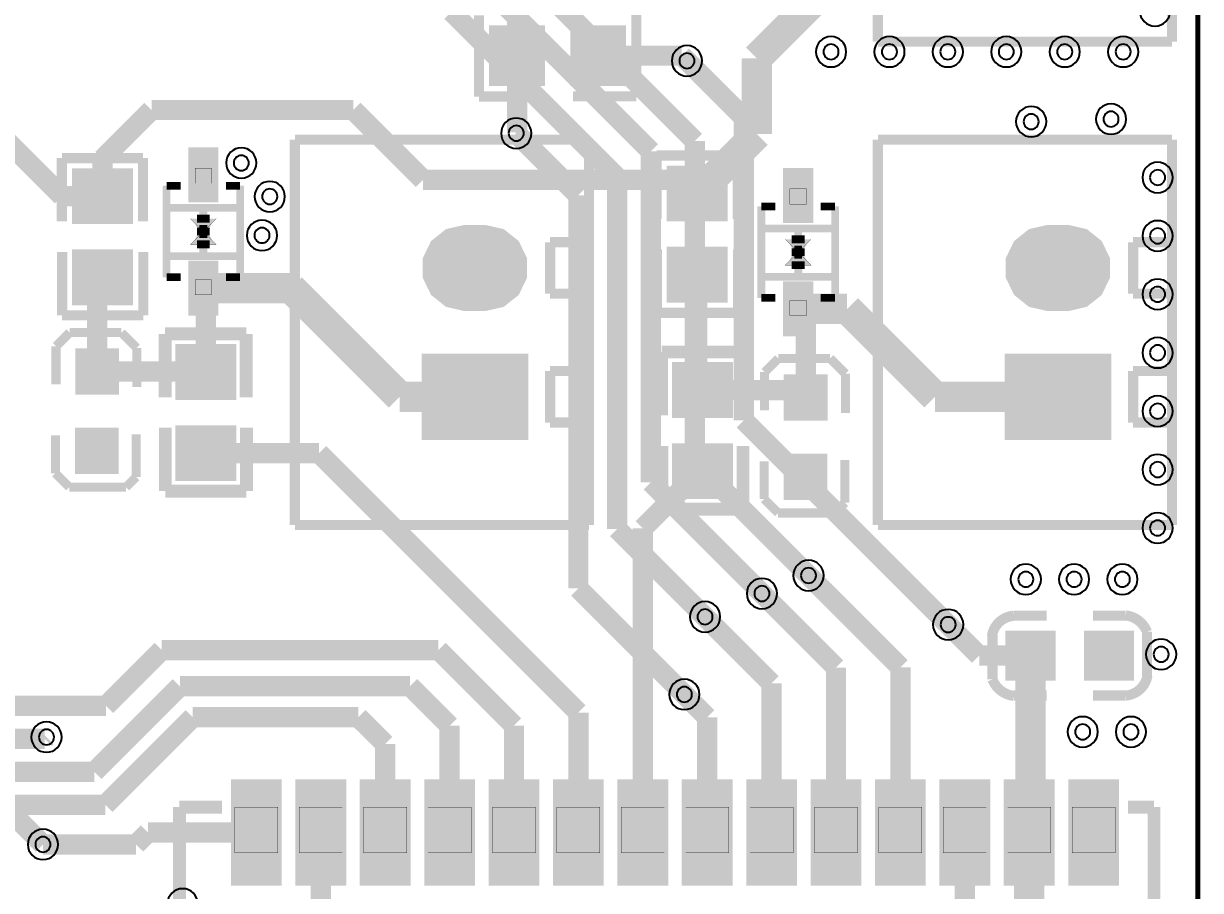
# Model space of a CAD drawing. Header units: millimetres. Extents: x 0 to 135, y -1 to 106.
# Drawn here: x 110.84 to 134.05, y 61.76 to 78.86 of the extents above; entities that cross this region are included whole.
import ezdxf

# ---------------------------------------------------------------- set-up
doc = ezdxf.new("R2010")
doc.units = ezdxf.units.MM
doc.header["$MEASUREMENT"] = 0
for name, color, linetype, true_color in [('Board-Outline-Layer', 7, 'Continuous', 0xff00ff), ('Bottom-Layer', 7, 'Continuous', 0x0000ff), ('Bottom-Paste-Mask-Layer', 7, 'Continuous', 0x800000), ('Bottom-Solder-Mask-Layer', 7, 'Continuous', 0xaa00ff), ('Document-Layer', 7, 'Continuous', 0x6464ff), ('Hole-Layer', 7, 'Continuous', 0x222222), ('Multi-Layer', 7, 'Continuous', 0xc0c0c0), ('Pin-Soldering-Layer', 7, 'Continuous', 0xcc9999), ('Top-Layer', 7, 'Continuous', 0xff0000), ('Top-Paste-Mask-Layer', 7, 'Continuous', 0x808080), ('Top-Silkscreen-Layer', 7, 'Continuous', 0xffcc00), ('Top-Solder-Mask-Layer', 7, 'Continuous', 0x800080)]:
    doc.layers.add(name, color=color, linetype=linetype, true_color=true_color)

msp = doc.modelspace()

# ---------------------------------------------------------------- hatches: boundary and pattern name
at = {"layer": 'Bottom-Layer'}
for points in [[(119.942, 74.841), (120.289, 74.762), (120.567, 74.54), (120.722, 74.219), (120.722, 73.863), (120.567, 73.542), (120.289, 73.32), (119.942, 73.241), (119.542, 73.241), (119.195, 73.32), (118.917, 73.542), (118.762, 73.863), (118.762, 74.219), (118.917, 74.54), (119.195, 74.762), (119.542, 74.841)], [(131.439, 74.841), (131.786, 74.762), (132.065, 74.54), (132.219, 74.219), (132.219, 73.863), (132.065, 73.542), (131.786, 73.32), (131.439, 73.241), (131.039, 73.241), (130.692, 73.32), (130.414, 73.542), (130.259, 73.863), (130.259, 74.219), (130.414, 74.54), (130.692, 74.762), (131.039, 74.841)], [(120.742, 70.701), (118.742, 70.701), (118.742, 72.301), (120.742, 72.301)], [(132.239, 70.701), (130.239, 70.701), (130.239, 72.301), (132.239, 72.301)]]:
    msp.add_hatch(color=256, dxfattribs=at).paths.add_polyline_path(points)
at = {"layer": 'Bottom-Paste-Mask-Layer'}
for points in [[(119.942, 74.841), (120.289, 74.762), (120.567, 74.54), (120.722, 74.219), (120.722, 73.863), (120.567, 73.542), (120.289, 73.32), (119.942, 73.241), (119.542, 73.241), (119.195, 73.32), (118.917, 73.542), (118.762, 73.863), (118.762, 74.219), (118.917, 74.54), (119.195, 74.762), (119.542, 74.841)], [(131.439, 74.841), (131.786, 74.762), (132.065, 74.54), (132.219, 74.219), (132.219, 73.863), (132.065, 73.542), (131.786, 73.32), (131.439, 73.241), (131.039, 73.241), (130.692, 73.32), (130.414, 73.542), (130.259, 73.863), (130.259, 74.219), (130.414, 74.54), (130.692, 74.762), (131.039, 74.841)], [(120.742, 70.701), (118.742, 70.701), (118.742, 72.301), (120.742, 72.301)], [(132.239, 70.701), (130.239, 70.701), (130.239, 72.301), (132.239, 72.301)]]:
    msp.add_hatch(color=256, dxfattribs=at).paths.add_polyline_path(points)
at = {"layer": 'Bottom-Solder-Mask-Layer'}
for points in [[(119.942, 74.892), (120.311, 74.808), (120.607, 74.572), (120.772, 74.23), (120.772, 73.852), (120.607, 73.51), (120.311, 73.274), (119.942, 73.19), (119.542, 73.19), (119.173, 73.274), (118.877, 73.51), (118.712, 73.852), (118.712, 74.23), (118.877, 74.572), (119.173, 74.808), (119.542, 74.892)], [(131.439, 74.892), (131.808, 74.808), (132.104, 74.572), (132.269, 74.23), (132.269, 73.852), (132.104, 73.51), (131.808, 73.274), (131.439, 73.19), (131.039, 73.19), (130.67, 73.274), (130.374, 73.51), (130.209, 73.852), (130.209, 74.23), (130.374, 74.572), (130.67, 74.808), (131.039, 74.892)], [(120.793, 70.65), (118.691, 70.65), (118.691, 72.352), (120.793, 72.352)], [(132.29, 70.65), (130.188, 70.65), (130.188, 72.352), (132.29, 72.352)]]:
    msp.add_hatch(color=256, dxfattribs=at).paths.add_polyline_path(points)
at = {"layer": 'Document-Layer'}
for points in [[(114.641, 75.014), (114.133, 75.014), (114.387, 74.76)], [(114.133, 74.506), (114.641, 74.506), (114.387, 74.76)], [(126.371, 74.606), (125.863, 74.606), (126.117, 74.352)], [(125.863, 74.098), (126.371, 74.098), (126.117, 74.352)]]:
    msp.add_hatch(color=256, dxfattribs=at).paths.add_polyline_path(points)
at = {"layer": 'Hole-Layer'}
for points in [[(119.292, 74.041, 1), (120.192, 74.041, 1)], [(130.789, 74.041, 1), (131.689, 74.041, 1)], [(119.292, 71.501, 1), (120.192, 71.501, 1)], [(130.789, 71.501, 1), (131.689, 71.501, 1)]]:
    msp.add_hatch(color=256, dxfattribs=at).paths.add_polyline_path(points)
at = {"layer": 'Multi-Layer'}
for points in [[(119.942, 74.841), (120.289, 74.762), (120.567, 74.54), (120.722, 74.219), (120.722, 73.863), (120.567, 73.542), (120.289, 73.32), (119.942, 73.241), (119.542, 73.241), (119.195, 73.32), (118.917, 73.542), (118.762, 73.863), (118.762, 74.219), (118.917, 74.54), (119.195, 74.762), (119.542, 74.841)], [(119.942, 74.841), (120.289, 74.762), (120.567, 74.54), (120.722, 74.219), (120.722, 73.863), (120.567, 73.542), (120.289, 73.32), (119.942, 73.241), (119.542, 73.241), (119.195, 73.32), (118.917, 73.542), (118.762, 73.863), (118.762, 74.219), (118.917, 74.54), (119.195, 74.762), (119.542, 74.841)], [(119.942, 74.841), (120.289, 74.762), (120.567, 74.54), (120.722, 74.219), (120.722, 73.863), (120.567, 73.542), (120.289, 73.32), (119.942, 73.241), (119.542, 73.241), (119.195, 73.32), (118.917, 73.542), (118.762, 73.863), (118.762, 74.219), (118.917, 74.54), (119.195, 74.762), (119.542, 74.841)], [(131.439, 74.841), (131.786, 74.762), (132.065, 74.54), (132.219, 74.219), (132.219, 73.863), (132.065, 73.542), (131.786, 73.32), (131.439, 73.241), (131.039, 73.241), (130.692, 73.32), (130.414, 73.542), (130.259, 73.863), (130.259, 74.219), (130.414, 74.54), (130.692, 74.762), (131.039, 74.841)], [(131.439, 74.841), (131.786, 74.762), (132.065, 74.54), (132.219, 74.219), (132.219, 73.863), (132.065, 73.542), (131.786, 73.32), (131.439, 73.241), (131.039, 73.241), (130.692, 73.32), (130.414, 73.542), (130.259, 73.863), (130.259, 74.219), (130.414, 74.54), (130.692, 74.762), (131.039, 74.841)], [(131.439, 74.841), (131.786, 74.762), (132.065, 74.54), (132.219, 74.219), (132.219, 73.863), (132.065, 73.542), (131.786, 73.32), (131.439, 73.241), (131.039, 73.241), (130.692, 73.32), (130.414, 73.542), (130.259, 73.863), (130.259, 74.219), (130.414, 74.54), (130.692, 74.762), (131.039, 74.841)], [(120.742, 70.701), (118.742, 70.701), (118.742, 72.301), (120.742, 72.301)], [(120.742, 70.701), (118.742, 70.701), (118.742, 72.301), (120.742, 72.301)], [(120.742, 70.701), (118.742, 70.701), (118.742, 72.301), (120.742, 72.301)], [(132.239, 70.701), (130.239, 70.701), (130.239, 72.301), (132.239, 72.301)], [(132.239, 70.701), (130.239, 70.701), (130.239, 72.301), (132.239, 72.301)], [(132.239, 70.701), (130.239, 70.701), (130.239, 72.301), (132.239, 72.301)]]:
    msp.add_hatch(color=256, dxfattribs=at).paths.add_polyline_path(points)
at = {"layer": 'Pin-Soldering-Layer'}
for points in [[(114.224, 76.01), (114.55, 76.01), (114.55, 75.71), (114.224, 75.71)], [(125.955, 75.602), (126.28, 75.602), (126.28, 75.302), (125.955, 75.302)], [(114.224, 73.81), (114.55, 73.81), (114.55, 73.51), (114.224, 73.51)], [(125.955, 73.402), (126.28, 73.402), (126.28, 73.102), (125.955, 73.102)], [(115.008, 62.508), (115.008, 63.408), (115.858, 63.408), (115.858, 62.508)], [(116.278, 62.508), (116.278, 63.408), (117.128, 63.408), (117.128, 62.508)], [(117.548, 62.508), (117.548, 63.408), (118.398, 63.408), (118.398, 62.508)], [(118.818, 62.508), (118.818, 63.408), (119.668, 63.408), (119.668, 62.508)], [(120.088, 62.508), (120.088, 63.408), (120.938, 63.408), (120.938, 62.508)], [(121.358, 62.508), (121.358, 63.408), (122.208, 63.408), (122.208, 62.508)], [(122.628, 62.508), (122.628, 63.408), (123.478, 63.408), (123.478, 62.508)], [(123.898, 62.508), (123.898, 63.408), (124.748, 63.408), (124.748, 62.508)], [(125.168, 62.508), (125.168, 63.408), (126.018, 63.408), (126.018, 62.508)], [(126.438, 62.508), (126.438, 63.408), (127.288, 63.408), (127.288, 62.508)], [(127.708, 62.508), (127.708, 63.408), (128.558, 63.408), (128.558, 62.508)], [(128.978, 62.508), (128.978, 63.408), (129.828, 63.408), (129.828, 62.508)], [(130.248, 62.508), (130.248, 63.408), (131.098, 63.408), (131.098, 62.508)], [(131.518, 62.508), (131.518, 63.408), (132.368, 63.408), (132.368, 62.508)]]:
    msp.add_hatch(color=256, dxfattribs=at).paths.add_polyline_path(points)
at = {"layer": 'Top-Layer'}
for points in [[(120.074, 77.678), (120.074, 78.778), (121.074, 78.778), (121.074, 77.678)], [(121.674, 77.678), (121.674, 78.778), (122.674, 78.778), (122.674, 77.678)], [(114.142, 76.37), (114.632, 76.37), (114.632, 75.385), (114.142, 75.385)], [(112.948, 74.958), (111.848, 74.958), (111.848, 75.958), (112.948, 75.958)], [(124.678, 75.009), (123.578, 75.009), (123.578, 76.009), (124.678, 76.009)], [(125.872, 75.962), (126.362, 75.962), (126.362, 74.977), (125.872, 74.977)], [(119.942, 74.841), (120.289, 74.762), (120.567, 74.54), (120.722, 74.219), (120.722, 73.863), (120.567, 73.542), (120.289, 73.32), (119.942, 73.241), (119.542, 73.241), (119.195, 73.32), (118.917, 73.542), (118.762, 73.863), (118.762, 74.219), (118.917, 74.54), (119.195, 74.762), (119.542, 74.841)], [(131.439, 74.841), (131.786, 74.762), (132.065, 74.54), (132.219, 74.219), (132.219, 73.863), (132.065, 73.542), (131.786, 73.32), (131.439, 73.241), (131.039, 73.241), (130.692, 73.32), (130.414, 73.542), (130.259, 73.863), (130.259, 74.219), (130.414, 74.54), (130.692, 74.762), (131.039, 74.841)], [(112.948, 73.358), (111.848, 73.358), (111.848, 74.358), (112.948, 74.358)], [(124.678, 73.409), (123.578, 73.409), (123.578, 74.409), (124.678, 74.409)], [(114.142, 74.135), (114.632, 74.135), (114.632, 73.15), (114.142, 73.15)], [(125.872, 73.727), (126.362, 73.727), (126.362, 72.742), (125.872, 72.742)], [(113.888, 72.49), (114.988, 72.49), (114.988, 71.49), (113.888, 71.49)], [(112.673, 71.594), (111.911, 71.594), (111.911, 72.406), (112.673, 72.406)], [(120.742, 70.701), (118.742, 70.701), (118.742, 72.301), (120.742, 72.301)], [(132.239, 70.701), (130.239, 70.701), (130.239, 72.301), (132.239, 72.301)], [(123.68, 72.133), (124.78, 72.133), (124.78, 71.133), (123.68, 71.133)], [(126.647, 71.084), (125.885, 71.084), (125.885, 71.896), (126.647, 71.896)], [(112.667, 70.027), (111.905, 70.027), (111.905, 70.84), (112.667, 70.84)], [(113.888, 70.89), (114.988, 70.89), (114.988, 69.89), (113.888, 69.89)], [(123.68, 70.533), (124.78, 70.533), (124.78, 69.533), (123.68, 69.533)], [(126.641, 69.517), (125.879, 69.517), (125.879, 70.33), (126.641, 70.33)], [(130.253, 65.951), (130.253, 66.84), (131.142, 66.84), (131.142, 65.951)], [(131.802, 65.951), (131.802, 66.84), (132.691, 66.84), (132.691, 65.951)], [(114.983, 63.908), (115.883, 63.908), (115.883, 61.908), (114.983, 61.908)], [(116.253, 63.908), (117.153, 63.908), (117.153, 61.908), (116.253, 61.908)], [(117.523, 63.908), (118.423, 63.908), (118.423, 61.908), (117.523, 61.908)], [(118.793, 63.908), (119.693, 63.908), (119.693, 61.908), (118.793, 61.908)], [(120.063, 63.908), (120.963, 63.908), (120.963, 61.908), (120.063, 61.908)], [(121.333, 63.908), (122.233, 63.908), (122.233, 61.908), (121.333, 61.908)], [(122.603, 63.908), (123.503, 63.908), (123.503, 61.908), (122.603, 61.908)], [(123.873, 63.908), (124.773, 63.908), (124.773, 61.908), (123.873, 61.908)], [(125.143, 63.908), (126.043, 63.908), (126.043, 61.908), (125.143, 61.908)], [(126.413, 63.908), (127.313, 63.908), (127.313, 61.908), (126.413, 61.908)], [(127.683, 63.908), (128.583, 63.908), (128.583, 61.908), (127.683, 61.908)], [(128.953, 63.908), (129.853, 63.908), (129.853, 61.908), (128.953, 61.908)], [(130.223, 63.908), (131.123, 63.908), (131.123, 61.908), (130.223, 61.908)], [(131.493, 63.908), (132.393, 63.908), (132.393, 61.908), (131.493, 61.908)]]:
    msp.add_hatch(color=256, dxfattribs=at).paths.add_polyline_path(points)
at = {"layer": 'Top-Paste-Mask-Layer'}
for points in [[(120.074, 77.678), (120.074, 78.778), (121.074, 78.778), (121.074, 77.678)], [(121.674, 77.678), (121.674, 78.778), (122.674, 78.778), (122.674, 77.678)], [(114.142, 76.37), (114.632, 76.37), (114.632, 75.385), (114.142, 75.385)], [(112.948, 74.958), (111.848, 74.958), (111.848, 75.958), (112.948, 75.958)], [(124.678, 75.009), (123.578, 75.009), (123.578, 76.009), (124.678, 76.009)], [(125.872, 75.962), (126.362, 75.962), (126.362, 74.977), (125.872, 74.977)], [(119.942, 74.841), (120.289, 74.762), (120.567, 74.54), (120.722, 74.219), (120.722, 73.863), (120.567, 73.542), (120.289, 73.32), (119.942, 73.241), (119.542, 73.241), (119.195, 73.32), (118.917, 73.542), (118.762, 73.863), (118.762, 74.219), (118.917, 74.54), (119.195, 74.762), (119.542, 74.841)], [(131.439, 74.841), (131.786, 74.762), (132.065, 74.54), (132.219, 74.219), (132.219, 73.863), (132.065, 73.542), (131.786, 73.32), (131.439, 73.241), (131.039, 73.241), (130.692, 73.32), (130.414, 73.542), (130.259, 73.863), (130.259, 74.219), (130.414, 74.54), (130.692, 74.762), (131.039, 74.841)], [(112.948, 73.358), (111.848, 73.358), (111.848, 74.358), (112.948, 74.358)], [(124.678, 73.409), (123.578, 73.409), (123.578, 74.409), (124.678, 74.409)], [(114.142, 74.135), (114.632, 74.135), (114.632, 73.15), (114.142, 73.15)], [(125.872, 73.727), (126.362, 73.727), (126.362, 72.742), (125.872, 72.742)], [(113.888, 72.49), (114.988, 72.49), (114.988, 71.49), (113.888, 71.49)], [(112.673, 71.594), (111.911, 71.594), (111.911, 72.406), (112.673, 72.406)], [(120.742, 70.701), (118.742, 70.701), (118.742, 72.301), (120.742, 72.301)], [(132.239, 70.701), (130.239, 70.701), (130.239, 72.301), (132.239, 72.301)], [(123.68, 72.133), (124.78, 72.133), (124.78, 71.133), (123.68, 71.133)], [(126.647, 71.084), (125.885, 71.084), (125.885, 71.896), (126.647, 71.896)], [(112.667, 70.027), (111.905, 70.027), (111.905, 70.84), (112.667, 70.84)], [(113.888, 70.89), (114.988, 70.89), (114.988, 69.89), (113.888, 69.89)], [(123.68, 70.533), (124.78, 70.533), (124.78, 69.533), (123.68, 69.533)], [(126.641, 69.517), (125.879, 69.517), (125.879, 70.33), (126.641, 70.33)], [(130.253, 65.951), (130.253, 66.84), (131.142, 66.84), (131.142, 65.951)], [(131.802, 65.951), (131.802, 66.84), (132.691, 66.84), (132.691, 65.951)], [(114.983, 63.908), (115.883, 63.908), (115.883, 61.908), (114.983, 61.908)], [(116.253, 63.908), (117.153, 63.908), (117.153, 61.908), (116.253, 61.908)], [(117.523, 63.908), (118.423, 63.908), (118.423, 61.908), (117.523, 61.908)], [(118.793, 63.908), (119.693, 63.908), (119.693, 61.908), (118.793, 61.908)], [(120.063, 63.908), (120.963, 63.908), (120.963, 61.908), (120.063, 61.908)], [(121.333, 63.908), (122.233, 63.908), (122.233, 61.908), (121.333, 61.908)], [(122.603, 63.908), (123.503, 63.908), (123.503, 61.908), (122.603, 61.908)], [(123.873, 63.908), (124.773, 63.908), (124.773, 61.908), (123.873, 61.908)], [(125.143, 63.908), (126.043, 63.908), (126.043, 61.908), (125.143, 61.908)], [(126.413, 63.908), (127.313, 63.908), (127.313, 61.908), (126.413, 61.908)], [(127.683, 63.908), (128.583, 63.908), (128.583, 61.908), (127.683, 61.908)], [(128.953, 63.908), (129.853, 63.908), (129.853, 61.908), (128.953, 61.908)], [(130.223, 63.908), (131.123, 63.908), (131.123, 61.908), (130.223, 61.908)], [(131.493, 63.908), (132.393, 63.908), (132.393, 61.908), (131.493, 61.908)]]:
    msp.add_hatch(color=256, dxfattribs=at).paths.add_polyline_path(points)
at = {"layer": 'Top-Solder-Mask-Layer'}
for points in [[(120.023, 77.627), (120.023, 78.829), (121.125, 78.829), (121.125, 77.627)], [(121.623, 77.627), (121.623, 78.829), (122.725, 78.829), (122.725, 77.627)], [(114.091, 76.421), (114.683, 76.421), (114.683, 75.334), (114.091, 75.334)], [(112.999, 74.907), (111.797, 74.907), (111.797, 76.009), (112.999, 76.009)], [(124.729, 74.958), (123.527, 74.958), (123.527, 76.06), (124.729, 76.06)], [(125.821, 76.013), (126.413, 76.013), (126.413, 74.926), (125.821, 74.926)], [(119.942, 74.892), (120.311, 74.808), (120.607, 74.572), (120.772, 74.23), (120.772, 73.852), (120.607, 73.51), (120.311, 73.274), (119.942, 73.19), (119.542, 73.19), (119.173, 73.274), (118.877, 73.51), (118.712, 73.852), (118.712, 74.23), (118.877, 74.572), (119.173, 74.808), (119.542, 74.892)], [(131.439, 74.892), (131.808, 74.808), (132.104, 74.572), (132.269, 74.23), (132.269, 73.852), (132.104, 73.51), (131.808, 73.274), (131.439, 73.19), (131.039, 73.19), (130.67, 73.274), (130.374, 73.51), (130.209, 73.852), (130.209, 74.23), (130.374, 74.572), (130.67, 74.808), (131.039, 74.892)], [(112.999, 73.307), (111.797, 73.307), (111.797, 74.409), (112.999, 74.409)], [(124.729, 73.358), (123.527, 73.358), (123.527, 74.46), (124.729, 74.46)], [(114.091, 74.186), (114.683, 74.186), (114.683, 73.099), (114.091, 73.099)], [(125.821, 73.778), (126.413, 73.778), (126.413, 72.691), (125.821, 72.691)], [(112.724, 71.543), (111.86, 71.543), (111.86, 72.457), (112.724, 72.457)], [(113.837, 72.541), (115.039, 72.541), (115.039, 71.439), (113.837, 71.439)], [(120.793, 70.65), (118.691, 70.65), (118.691, 72.352), (120.793, 72.352)], [(123.629, 72.184), (124.831, 72.184), (124.831, 71.082), (123.629, 71.082)], [(132.29, 70.65), (130.188, 70.65), (130.188, 72.352), (132.29, 72.352)], [(126.698, 71.033), (125.834, 71.033), (125.834, 71.947), (126.698, 71.947)], [(112.718, 69.976), (111.854, 69.976), (111.854, 70.891), (112.718, 70.891)], [(113.837, 70.941), (115.039, 70.941), (115.039, 69.839), (113.837, 69.839)], [(123.629, 70.584), (124.831, 70.584), (124.831, 69.482), (123.629, 69.482)], [(126.692, 69.466), (125.828, 69.466), (125.828, 70.381), (126.692, 70.381)], [(130.202, 65.9), (130.202, 66.891), (131.193, 66.891), (131.193, 65.9)], [(131.751, 65.9), (131.751, 66.891), (132.742, 66.891), (132.742, 65.9)], [(114.932, 63.959), (115.934, 63.959), (115.934, 61.857), (114.932, 61.857)], [(116.202, 63.959), (117.204, 63.959), (117.204, 61.857), (116.202, 61.857)], [(117.472, 63.959), (118.474, 63.959), (118.474, 61.857), (117.472, 61.857)], [(118.742, 63.959), (119.744, 63.959), (119.744, 61.857), (118.742, 61.857)], [(120.012, 63.959), (121.014, 63.959), (121.014, 61.857), (120.012, 61.857)], [(121.282, 63.959), (122.284, 63.959), (122.284, 61.857), (121.282, 61.857)], [(122.552, 63.959), (123.554, 63.959), (123.554, 61.857), (122.552, 61.857)], [(123.822, 63.959), (124.824, 63.959), (124.824, 61.857), (123.822, 61.857)], [(125.092, 63.959), (126.094, 63.959), (126.094, 61.857), (125.092, 61.857)], [(126.362, 63.959), (127.364, 63.959), (127.364, 61.857), (126.362, 61.857)], [(127.632, 63.959), (128.634, 63.959), (128.634, 61.857), (127.632, 61.857)], [(128.902, 63.959), (129.904, 63.959), (129.904, 61.857), (128.902, 61.857)], [(130.172, 63.959), (131.174, 63.959), (131.174, 61.857), (130.172, 61.857)], [(131.442, 63.959), (132.444, 63.959), (132.444, 61.857), (131.442, 61.857)]]:
    msp.add_hatch(color=256, dxfattribs=at).paths.add_polyline_path(points)

# ---------------------------------------------------------------- linework, layer by layer
at = {"layer": 'Board-Outline-Layer', "const_width": 0.1}
msp.add_lwpolyline([(0, 0), (0, 99.9), (134, 99.9), (134, 0)], close=True, dxfattribs=at)
at = {"layer": 'Bottom-Layer', "const_width": 0.4}
for points in [[(119.181, 81.441), (124.077, 76.545)], [(123.21, 76.341), (119.436, 80.115)], [(119.283, 79.095), (122.547, 75.831)], [(125.046, 77.004), (123.924, 78.126)], [(125.046, 71.037), (125.046, 77.004)], [(121.782, 75.474), (120.558, 76.698)], [(124.077, 76.545), (124.077, 70.221)], [(123.21, 69.813), (123.21, 76.341)], [(122.547, 75.831), (122.547, 68.895)], [(121.782, 67.722), (121.782, 75.474)], [(125.046, 71.037), (129.075, 67.008)], [(124.077, 70.221), (126.321, 67.977)], [(125.403, 67.62), (123.21, 69.813)], [(122.547, 68.895), (124.281, 67.161)], [(123.873, 65.631), (121.782, 67.722)], [(111.225, 62.673), (108.828, 65.07)]]:
    msp.add_lwpolyline(points, dxfattribs=at)
at = {"layer": 'Document-Layer', "const_width": 0.00508}
for points in [[(114.641, 75.014), (114.133, 75.014), (114.387, 74.76)], [(114.133, 74.506), (114.641, 74.506), (114.387, 74.76)], [(126.371, 74.606), (125.863, 74.606), (126.117, 74.352)], [(125.863, 74.098), (126.371, 74.098), (126.117, 74.352)]]:
    msp.add_lwpolyline(points, close=True, dxfattribs=at)
at = {"layer": 'Document-Layer', "const_width": 0.36}
msp.add_lwpolyline([(131.771, 62.917, 1), (132.131, 62.917, 1)], format="xyb", close=True, dxfattribs=at)
msp.add_lwpolyline([(131.771, 62.917, 1), (132.131, 62.917, 1)], format="xyb", close=True, dxfattribs=at)
at = {"layer": 'Hole-Layer'}
for points in [[(126.615, 78.305, 1), (126.915, 78.305), (126.915, 78.305, 1), (126.615, 78.305)], [(127.767, 78.305, 1), (128.067, 78.305), (128.067, 78.305, 1), (127.767, 78.305)], [(128.919, 78.305, 1), (129.219, 78.305), (129.219, 78.305, 1), (128.919, 78.305)], [(130.071, 78.305, 1), (130.371, 78.305), (130.371, 78.305, 1), (130.071, 78.305)], [(131.224, 78.305, 1), (131.524, 78.305), (131.524, 78.305, 1), (131.224, 78.305)], [(132.376, 78.305, 1), (132.676, 78.305), (132.676, 78.305, 1), (132.376, 78.305)], [(123.774, 78.126, 1), (124.074, 78.126), (124.074, 78.126, 1), (123.774, 78.126)], [(130.562, 76.927, 1), (130.862, 76.927), (130.862, 76.927, 1), (130.562, 76.927)], [(132.137, 76.978, 1), (132.437, 76.978), (132.437, 76.978, 1), (132.137, 76.978)], [(120.408, 76.698, 1), (120.708, 76.698), (120.708, 76.698, 1), (120.408, 76.698)], [(114.986, 76.112, 1), (115.286, 76.112), (115.286, 76.112, 1), (114.986, 76.112)], [(133.055, 75.826, 1), (133.355, 75.826), (133.355, 75.826, 1), (133.055, 75.826)], [(115.547, 75.449, 1), (115.847, 75.449), (115.847, 75.449, 1), (115.547, 75.449)], [(115.394, 74.684, 1), (115.694, 74.684), (115.694, 74.684, 1), (115.394, 74.684)], [(133.055, 74.674, 1), (133.355, 74.674), (133.355, 74.674, 1), (133.055, 74.674)], [(133.055, 73.522, 1), (133.355, 73.522), (133.355, 73.522, 1), (133.055, 73.522)], [(133.055, 72.369, 1), (133.355, 72.369), (133.355, 72.369, 1), (133.055, 72.369)], [(133.055, 71.217, 1), (133.355, 71.217), (133.355, 71.217, 1), (133.055, 71.217)], [(133.055, 70.065, 1), (133.355, 70.065), (133.355, 70.065, 1), (133.055, 70.065)], [(133.055, 68.913, 1), (133.355, 68.913), (133.355, 68.913, 1), (133.055, 68.913)], [(126.171, 67.977, 1), (126.471, 67.977), (126.471, 67.977, 1), (126.171, 67.977)], [(130.456, 67.901, 1), (130.756, 67.901), (130.756, 67.901, 1), (130.456, 67.901)], [(131.408, 67.901, 1), (131.708, 67.901), (131.708, 67.901, 1), (131.408, 67.901)], [(132.36, 67.901, 1), (132.66, 67.901), (132.66, 67.901, 1), (132.36, 67.901)], [(125.253, 67.62, 1), (125.553, 67.62), (125.553, 67.62, 1), (125.253, 67.62)], [(124.131, 67.161, 1), (124.431, 67.161), (124.431, 67.161, 1), (124.131, 67.161)], [(128.925, 67.008, 1), (129.225, 67.008), (129.225, 67.008, 1), (128.925, 67.008)], [(133.125, 66.422, 1), (133.425, 66.422), (133.425, 66.422, 1), (133.125, 66.422)], [(123.723, 65.631, 1), (124.023, 65.631), (124.023, 65.631, 1), (123.723, 65.631)], [(131.578, 64.892, 1), (131.878, 64.892), (131.878, 64.892, 1), (131.578, 64.892)], [(132.53, 64.892, 1), (132.83, 64.892), (132.83, 64.892, 1), (132.53, 64.892)], [(111.144, 64.79, 1), (111.444, 64.79), (111.444, 64.79, 1), (111.144, 64.79)], [(111.075, 62.673, 1), (111.375, 62.673), (111.375, 62.673, 1), (111.075, 62.673)]]:
    msp.add_lwpolyline(points, format="xyb", dxfattribs=at)
at = {"layer": 'Multi-Layer'}
for points in [[(132.854, 79.113, 1), (133.454, 79.113, 1)], [(126.465, 78.305, 1), (127.065, 78.305, 1)], [(127.617, 78.305, 1), (128.217, 78.305, 1)], [(128.769, 78.305, 1), (129.369, 78.305, 1)], [(129.921, 78.305, 1), (130.521, 78.305, 1)], [(131.074, 78.305, 1), (131.674, 78.305, 1)], [(132.226, 78.305, 1), (132.826, 78.305, 1)], [(123.624, 78.126, 1), (124.224, 78.126, 1)], [(130.412, 76.927, 1), (131.012, 76.927, 1)], [(131.987, 76.978, 1), (132.587, 76.978, 1)], [(120.258, 76.698, 1), (120.858, 76.698, 1)], [(114.836, 76.112, 1), (115.436, 76.112, 1)], [(132.905, 75.826, 1), (133.505, 75.826, 1)], [(115.397, 75.449, 1), (115.997, 75.449, 1)], [(115.244, 74.684, 1), (115.844, 74.684, 1)], [(132.905, 74.674, 1), (133.505, 74.674, 1)], [(132.905, 73.522, 1), (133.505, 73.522, 1)], [(132.905, 72.369, 1), (133.505, 72.369, 1)], [(132.905, 71.217, 1), (133.505, 71.217, 1)], [(132.905, 70.065, 1), (133.505, 70.065, 1)], [(132.905, 68.913, 1), (133.505, 68.913, 1)], [(126.021, 67.977, 1), (126.621, 67.977, 1)], [(130.306, 67.901, 1), (130.906, 67.901, 1)], [(131.258, 67.901, 1), (131.858, 67.901, 1)], [(132.21, 67.901, 1), (132.81, 67.901, 1)], [(125.103, 67.62, 1), (125.703, 67.62, 1)], [(123.981, 67.161, 1), (124.581, 67.161, 1)], [(128.775, 67.008, 1), (129.375, 67.008, 1)], [(132.975, 66.422, 1), (133.575, 66.422, 1)], [(123.573, 65.631, 1), (124.173, 65.631, 1)], [(110.994, 64.79, 1), (111.594, 64.79, 1)], [(131.428, 64.892, 1), (132.028, 64.892, 1)], [(132.38, 64.892, 1), (132.98, 64.892, 1)], [(110.925, 62.673, 1), (111.525, 62.673, 1)], [(113.679, 61.5, 1), (114.279, 61.5, 1)]]:
    msp.add_lwpolyline(points, format="xyb", close=True, dxfattribs=at)
at = {"layer": 'Pin-Soldering-Layer', "const_width": 0.00508}
for points in [[(114.224, 76.01), (114.55, 76.01), (114.55, 75.71), (114.224, 75.71)], [(125.955, 75.602), (126.28, 75.602), (126.28, 75.302), (125.955, 75.302)], [(114.224, 73.81), (114.55, 73.81), (114.55, 73.51), (114.224, 73.51)], [(125.955, 73.402), (126.28, 73.402), (126.28, 73.102), (125.955, 73.102)], [(115.008, 62.508), (115.008, 63.408), (115.858, 63.408), (115.858, 62.508)], [(116.278, 62.508), (116.278, 63.408), (117.128, 63.408), (117.128, 62.508)], [(117.548, 62.508), (117.548, 63.408), (118.398, 63.408), (118.398, 62.508)], [(118.818, 62.508), (118.818, 63.408), (119.668, 63.408), (119.668, 62.508)], [(120.088, 62.508), (120.088, 63.408), (120.938, 63.408), (120.938, 62.508)], [(121.358, 62.508), (121.358, 63.408), (122.208, 63.408), (122.208, 62.508)], [(122.628, 62.508), (122.628, 63.408), (123.478, 63.408), (123.478, 62.508)], [(123.898, 62.508), (123.898, 63.408), (124.748, 63.408), (124.748, 62.508)], [(125.168, 62.508), (125.168, 63.408), (126.018, 63.408), (126.018, 62.508)], [(126.438, 62.508), (126.438, 63.408), (127.288, 63.408), (127.288, 62.508)], [(127.708, 62.508), (127.708, 63.408), (128.558, 63.408), (128.558, 62.508)], [(128.978, 62.508), (128.978, 63.408), (129.828, 63.408), (129.828, 62.508)], [(130.248, 62.508), (130.248, 63.408), (131.098, 63.408), (131.098, 62.508)], [(131.518, 62.508), (131.518, 63.408), (132.368, 63.408), (132.368, 62.508)]]:
    msp.add_lwpolyline(points, close=True, dxfattribs=at)
at = {"layer": 'Top-Layer'}
for points, const_width in [([(125.301, 78.177), (127.137, 80.013)], 0.6), ([(120.574, 79.487), (120.574, 78.228)], 0.4), ([(125.301, 76.682), (125.301, 78.177)], 0.6), ([(120.574, 76.714), (120.574, 78.228)], 0.4), ([(123.822, 78.228), (122.174, 78.228)], 0.4), ([(123.924, 78.126), (123.822, 78.228)], 0.4), ([(113.367, 77.157), (112.398, 76.188)], 0.4), ([(117.345, 77.157), (113.367, 77.157)], 0.4), ([(118.722, 75.78), (117.345, 77.157)], 0.4), ([(120.558, 76.698), (120.574, 76.714)], 0.4), ([(124.128, 75.509), (125.301, 76.682)], 0.6), ([(111.598, 75.458), (110.527, 76.529)], 0.4), ([(112.398, 76.188), (112.398, 75.458)], 0.4), ([(123.857, 75.78), (118.722, 75.78)], 0.4), ([(124.128, 75.509), (123.857, 75.78)], 0.4), ([(112.398, 75.458), (111.598, 75.458)], 0.4), ([(112.292, 73.752), (112.398, 73.858)], 0.4), ([(124.128, 73.909), (124.128, 71.735)], 0.4), ([(112.292, 72), (112.292, 73.752)], 0.4), ([(114.387, 73.642), (116.117, 73.642)], 0.6), ([(114.438, 73.591), (114.387, 73.642)], 0.4), ([(116.117, 73.642), (118.258, 71.501)], 0.6), ([(114.438, 71.99), (114.438, 73.591)], 0.4), ([(127.082, 73.234), (126.117, 73.234)], 0.6), ([(126.266, 73.086), (126.117, 73.234)], 0.4), ([(128.815, 71.501), (127.082, 73.234)], 0.6), ([(126.266, 71.49), (126.266, 73.086)], 0.4), ([(112.292, 72), (114.428, 72)], 0.4), ([(114.428, 72), (114.438, 71.99)], 0.4), ([(118.258, 71.501), (119.742, 71.501)], 0.6), ([(124.128, 71.735), (124.23, 71.633)], 0.4), ([(124.23, 71.633), (126.123, 71.633)], 0.4), ([(126.123, 71.633), (126.266, 71.49)], 0.4), ([(131.239, 71.501), (128.815, 71.501)], 0.6), ([(116.666, 70.39), (114.438, 70.39)], 0.4), ([(121.783, 65.273), (116.666, 70.39)], 0.4), ([(123.053, 68.906), (124.18, 70.033)], 0.4), ([(124.18, 70.033), (124.23, 70.033)], 0.4), ([(123.053, 62.908), (123.053, 68.906)], 0.4), ([(128.133, 66.165), (126.321, 67.977)], 0.4), ([(125.403, 67.62), (126.863, 66.16)], 0.4), ([(125.593, 65.849), (124.281, 67.161)], 0.4), ([(129.075, 67.008), (129.687, 66.396)], 0.4), ([(112.466, 65.405), (113.567, 66.506)], 0.4), ([(113.567, 66.506), (119.024, 66.506)], 0.4), ([(119.024, 66.506), (120.513, 65.018)], 0.4), ([(130.698, 66.396), (130.698, 62.932)], 0.6), ([(129.687, 66.396), (130.698, 66.396)], 0.4), ([(126.863, 66.16), (126.863, 62.908)], 0.4), ([(128.133, 62.908), (128.133, 66.165)], 0.4), ([(113.924, 65.792), (112.237, 64.104)], 0.4), ([(118.463, 65.792), (113.924, 65.792)], 0.4), ([(119.243, 65.013), (118.463, 65.792)], 0.4), ([(125.593, 62.908), (125.593, 65.849)], 0.4), ([(123.873, 65.631), (124.323, 65.181)], 0.4), ([(106.717, 65.405), (112.466, 65.405)], 0.4), ([(121.783, 62.908), (121.783, 65.273)], 0.4), ([(112.454, 63.454), (114.179, 65.18)], 0.4), ([(114.179, 65.18), (117.443, 65.18)], 0.4), ([(117.443, 65.18), (117.973, 64.651)], 0.4), ([(120.513, 65.018), (120.513, 62.908)], 0.4), ([(124.323, 65.181), (124.323, 62.908)], 0.4), ([(111.258, 64.754), (111.294, 64.79)], 0.4), ([(119.243, 62.908), (119.243, 65.013)], 0.4), ([(106.717, 64.754), (111.258, 64.754)], 0.4), ([(117.973, 64.651), (117.973, 62.908)], 0.4), ([(112.237, 64.104), (106.717, 64.104)], 0.4), ([(110.493, 63.454), (112.454, 63.454)], 0.4), ([(130.698, 62.932), (130.673, 62.908)], 0.6), ([(130.673, 62.908), (130.673, 55.601)], 0.6), ([(113.296, 62.908), (113.061, 62.673)], 0.4), ([(115.433, 62.908), (113.296, 62.908)], 0.4), ([(116.703, 61.508), (116.703, 62.908)], 0.4), ([(129.403, 62.908), (129.403, 55.504)], 0.4), ([(113.061, 62.673), (111.225, 62.673)], 0.4)]:
    msp.add_lwpolyline(points, dxfattribs=dict(at, const_width=const_width))
at = {"layer": 'Top-Silkscreen-Layer'}
for points, const_width in [([(127.689, 78.504), (127.689, 88.504)], 0.2), ([(127.689, 78.504), (127.689, 88.504)], 0.2), ([(133.489, 78.504), (133.489, 88.504)], 0.2), ([(133.489, 78.504), (133.489, 88.504)], 0.2), ([(119.823, 77.423), (119.823, 79.023)], 0.2), ([(119.823, 77.423), (119.823, 79.023)], 0.2), ([(122.924, 77.428), (122.924, 79.028)], 0.2), ([(122.924, 77.428), (122.924, 79.028)], 0.2), ([(127.689, 78.504), (133.489, 78.504)], 0.2), ([(127.689, 78.504), (133.489, 78.504)], 0.2), ([(121.073, 77.423), (119.823, 77.423)], 0.2), ([(121.073, 77.423), (119.823, 77.423)], 0.2), ([(122.924, 77.428), (121.674, 77.428)], 0.2), ([(122.924, 77.428), (121.674, 77.428)], 0.2), ([(116.192, 76.571), (121.992, 76.571)], 0.2), ([(116.192, 68.971), (116.192, 76.571)], 0.2), ([(116.192, 76.571), (121.992, 76.571)], 0.2), ([(116.192, 68.971), (116.192, 76.571)], 0.2), ([(121.992, 68.971), (121.992, 76.571)], 0.2), ([(121.992, 68.971), (121.992, 76.571)], 0.2), ([(127.689, 76.571), (133.489, 76.571)], 0.2), ([(127.689, 68.971), (127.689, 76.571)], 0.2), ([(127.689, 76.571), (133.489, 76.571)], 0.2), ([(127.689, 68.971), (127.689, 76.571)], 0.2), ([(133.489, 68.971), (133.489, 76.571)], 0.2), ([(133.489, 68.971), (133.489, 76.571)], 0.2), ([(124.928, 76.259), (123.328, 76.259)], 0.2), ([(123.328, 76.259), (123.328, 75.009)], 0.2), ([(124.928, 76.259), (123.328, 76.259)], 0.2), ([(123.328, 76.259), (123.328, 75.009)], 0.2), ([(124.928, 76.259), (124.928, 75.009)], 0.2), ([(124.928, 76.259), (124.928, 75.009)], 0.2), ([(113.198, 76.208), (111.598, 76.208)], 0.2), ([(111.598, 76.208), (111.598, 74.958)], 0.2), ([(113.198, 76.208), (111.598, 76.208)], 0.2), ([(111.598, 76.208), (111.598, 74.958)], 0.2), ([(113.198, 76.208), (113.198, 74.958)], 0.2), ([(113.198, 76.208), (113.198, 74.958)], 0.2), ([(113.661, 73.858), (113.661, 75.662)], 0.152), ([(113.661, 75.662), (113.94, 75.662)], 0.152), ([(113.661, 73.858), (113.661, 75.662)], 0.152), ([(113.661, 75.662), (113.94, 75.662)], 0.152), ([(115.113, 75.662), (114.834, 75.662)], 0.152), ([(115.113, 75.662), (114.834, 75.662)], 0.152), ([(115.113, 73.858), (115.113, 75.662)], 0.152), ([(115.113, 73.858), (115.113, 75.662)], 0.152), ([(113.661, 75.227), (115.113, 75.227)], 0.152), ([(113.661, 75.227), (115.113, 75.227)], 0.152), ([(114.387, 75.227), (114.389, 74.277)], 0.155), ([(114.387, 75.227), (114.389, 74.277)], 0.155), ([(125.391, 73.45), (125.391, 75.254)], 0.152), ([(125.391, 75.254), (125.67, 75.254)], 0.152), ([(125.391, 73.45), (125.391, 75.254)], 0.152), ([(125.391, 75.254), (125.67, 75.254)], 0.152), ([(126.844, 75.254), (126.564, 75.254)], 0.152), ([(126.844, 75.254), (126.564, 75.254)], 0.152), ([(126.844, 73.45), (126.844, 75.254)], 0.152), ([(126.844, 73.45), (126.844, 75.254)], 0.152), ([(114.387, 74.763), (114.26, 75.014)], 0.155), ([(114.26, 75.014), (114.514, 75.014)], 0.155), ([(114.387, 74.763), (114.26, 75.014)], 0.155), ([(114.26, 75.014), (114.514, 75.014)], 0.155), ([(114.387, 74.887), (114.387, 74.758)], 0.155), ([(114.387, 74.887), (114.387, 74.758)], 0.155), ([(114.514, 75.014), (114.389, 74.763)], 0.155), ([(114.514, 75.014), (114.389, 74.763)], 0.155), ([(114.514, 74.76), (114.26, 74.76)], 0.155), ([(114.514, 74.76), (114.26, 74.76)], 0.155), ([(114.26, 74.506), (114.384, 74.758)], 0.155), ([(114.26, 74.506), (114.384, 74.758)], 0.155), ([(114.387, 74.633), (114.387, 74.763)], 0.155), ([(114.387, 74.633), (114.387, 74.763)], 0.155), ([(114.387, 74.758), (114.514, 74.506)], 0.155), ([(114.387, 74.758), (114.514, 74.506)], 0.155), ([(125.391, 74.819), (126.844, 74.819)], 0.152), ([(125.391, 74.819), (126.844, 74.819)], 0.152), ([(126.117, 74.819), (126.12, 73.869)], 0.155), ([(126.117, 74.819), (126.12, 73.869)], 0.155), ([(114.514, 74.506), (114.26, 74.506)], 0.155), ([(114.514, 74.506), (114.26, 74.506)], 0.155), ([(121.226, 74.549), (121.988, 74.549)], 0.2), ([(121.226, 73.533), (121.226, 74.549)], 0.2), ([(121.226, 74.549), (121.988, 74.549)], 0.2), ([(121.226, 73.533), (121.226, 74.549)], 0.2), ([(123.333, 74.408), (123.333, 73.158)], 0.2), ([(123.333, 74.408), (123.333, 73.158)], 0.2), ([(124.933, 74.408), (124.933, 73.158)], 0.2), ([(124.933, 74.408), (124.933, 73.158)], 0.2), ([(126.117, 74.355), (125.99, 74.606)], 0.155), ([(125.99, 74.606), (126.244, 74.606)], 0.155), ([(126.117, 74.355), (125.99, 74.606)], 0.155), ([(125.99, 74.606), (126.244, 74.606)], 0.155), ([(126.117, 74.479), (126.117, 74.349)], 0.155), ([(126.117, 74.479), (126.117, 74.349)], 0.155), ([(126.244, 74.606), (126.12, 74.355)], 0.155), ([(126.244, 74.606), (126.12, 74.355)], 0.155), ([(132.723, 74.549), (133.485, 74.549)], 0.2), ([(132.723, 73.533), (132.723, 74.549)], 0.2), ([(132.723, 74.549), (133.485, 74.549)], 0.2), ([(132.723, 73.533), (132.723, 74.549)], 0.2), ([(111.603, 74.357), (111.603, 73.107)], 0.2), ([(111.603, 74.357), (111.603, 73.107)], 0.2), ([(113.203, 74.357), (113.203, 73.107)], 0.2), ([(113.203, 74.357), (113.203, 73.107)], 0.2), ([(113.661, 74.277), (115.113, 74.277)], 0.152), ([(113.661, 74.277), (115.113, 74.277)], 0.152), ([(126.244, 74.352), (125.99, 74.352)], 0.155), ([(126.244, 74.352), (125.99, 74.352)], 0.155), ([(125.99, 74.098), (126.115, 74.349)], 0.155), ([(125.99, 74.098), (126.115, 74.349)], 0.155), ([(126.117, 74.225), (126.117, 74.355)], 0.155), ([(126.117, 74.225), (126.117, 74.355)], 0.155), ([(126.117, 74.349), (126.244, 74.098)], 0.155), ([(126.117, 74.349), (126.244, 74.098)], 0.155), ([(126.244, 74.098), (125.99, 74.098)], 0.155), ([(126.244, 74.098), (125.99, 74.098)], 0.155), ([(113.661, 73.858), (113.94, 73.858)], 0.152), ([(113.661, 73.858), (113.94, 73.858)], 0.152), ([(115.113, 73.858), (114.834, 73.858)], 0.152), ([(115.113, 73.858), (114.834, 73.858)], 0.152), ([(125.391, 73.869), (126.844, 73.869)], 0.152), ([(125.391, 73.869), (126.844, 73.869)], 0.152), ([(121.226, 73.533), (121.988, 73.533)], 0.2), ([(121.226, 73.533), (121.988, 73.533)], 0.2), ([(132.723, 73.533), (133.485, 73.533)], 0.2), ([(132.723, 73.533), (133.485, 73.533)], 0.2), ([(125.391, 73.45), (125.67, 73.45)], 0.152), ([(125.391, 73.45), (125.67, 73.45)], 0.152), ([(126.844, 73.45), (126.564, 73.45)], 0.152), ([(126.844, 73.45), (126.564, 73.45)], 0.152), ([(113.203, 73.107), (111.603, 73.107)], 0.2), ([(113.203, 73.107), (111.603, 73.107)], 0.2), ([(124.933, 73.158), (123.333, 73.158)], 0.2), ([(124.933, 73.158), (123.333, 73.158)], 0.2), ([(111.752, 72.767), (111.482, 72.497)], 0.178), ([(111.752, 72.767), (111.482, 72.497)], 0.178), ([(111.752, 72.767), (112.773, 72.767)], 0.178), ([(111.752, 72.767), (112.773, 72.767)], 0.178), ([(112.773, 72.767), (113.075, 72.466)], 0.178), ([(112.773, 72.767), (113.075, 72.466)], 0.178), ([(113.633, 71.491), (113.633, 72.741)], 0.254), ([(113.633, 72.741), (115.233, 72.741)], 0.254), ([(113.633, 71.491), (113.633, 72.741)], 0.254), ([(113.633, 72.741), (115.233, 72.741)], 0.254), ([(115.233, 71.491), (115.233, 72.741)], 0.254), ([(115.233, 71.491), (115.233, 72.741)], 0.254), ([(111.482, 72.497), (111.482, 71.746)], 0.178), ([(111.482, 72.497), (111.482, 71.746)], 0.178), ([(113.075, 72.466), (113.075, 71.693)], 0.178), ([(113.075, 72.466), (113.075, 71.693)], 0.178), ([(123.425, 71.134), (123.425, 72.384)], 0.254), ([(123.425, 72.384), (125.025, 72.384)], 0.254), ([(123.425, 71.134), (123.425, 72.384)], 0.254), ([(123.425, 72.384), (125.025, 72.384)], 0.254), ([(125.025, 71.134), (125.025, 72.384)], 0.254), ([(125.025, 71.134), (125.025, 72.384)], 0.254), ([(125.726, 72.257), (125.456, 71.987)], 0.178), ([(125.726, 72.257), (125.456, 71.987)], 0.178), ([(125.726, 72.257), (126.747, 72.257)], 0.178), ([(125.726, 72.257), (126.747, 72.257)], 0.178), ([(126.747, 72.257), (127.049, 71.956)], 0.178), ([(126.747, 72.257), (127.049, 71.956)], 0.178), ([(121.226, 70.993), (121.226, 72.009)], 0.2), ([(121.226, 72.009), (121.988, 72.009)], 0.2), ([(121.226, 70.993), (121.226, 72.009)], 0.2), ([(121.226, 72.009), (121.988, 72.009)], 0.2), ([(125.456, 71.987), (125.456, 71.236)], 0.178), ([(125.456, 71.987), (125.456, 71.236)], 0.178), ([(127.049, 71.956), (127.049, 71.183)], 0.178), ([(127.049, 71.956), (127.049, 71.183)], 0.178), ([(132.723, 70.993), (132.723, 72.009)], 0.2), ([(132.723, 72.009), (133.485, 72.009)], 0.2), ([(132.723, 70.993), (132.723, 72.009)], 0.2), ([(132.723, 72.009), (133.485, 72.009)], 0.2), ([(121.226, 70.993), (121.988, 70.993)], 0.2), ([(121.226, 70.993), (121.988, 70.993)], 0.2), ([(132.723, 70.993), (133.485, 70.993)], 0.2), ([(132.723, 70.993), (133.485, 70.993)], 0.2), ([(111.471, 70.741), (111.471, 69.994)], 0.178), ([(111.471, 70.741), (111.471, 69.994)], 0.178), ([(113.064, 70.762), (113.064, 69.92)], 0.178), ([(113.064, 70.762), (113.064, 69.92)], 0.178), ([(113.638, 69.64), (113.638, 70.89)], 0.254), ([(113.638, 69.64), (113.638, 70.89)], 0.254), ([(115.238, 69.64), (115.238, 70.89)], 0.254), ([(115.238, 69.64), (115.238, 70.89)], 0.254), ([(123.43, 69.283), (123.43, 70.533)], 0.254), ([(123.43, 69.283), (123.43, 70.533)], 0.254), ([(125.03, 69.283), (125.03, 70.533)], 0.254), ([(125.03, 69.283), (125.03, 70.533)], 0.254), ([(127.038, 70.252), (127.038, 69.41)], 0.178), ([(127.038, 70.252), (127.038, 69.41)], 0.178), ([(125.446, 70.231), (125.446, 69.484)], 0.178), ([(125.446, 70.231), (125.446, 69.484)], 0.178), ([(111.471, 69.994), (111.746, 69.719)], 0.178), ([(111.471, 69.994), (111.746, 69.719)], 0.178), ([(113.064, 69.92), (112.863, 69.719)], 0.178), ([(113.064, 69.92), (112.863, 69.719)], 0.178), ([(111.746, 69.719), (112.863, 69.719)], 0.178), ([(111.746, 69.719), (112.863, 69.719)], 0.178), ([(113.638, 69.64), (115.238, 69.64)], 0.254), ([(113.638, 69.64), (115.238, 69.64)], 0.254), ([(123.43, 69.283), (125.03, 69.283)], 0.254), ([(123.43, 69.283), (125.03, 69.283)], 0.254), ([(125.446, 69.484), (125.721, 69.209)], 0.178), ([(125.446, 69.484), (125.721, 69.209)], 0.178), ([(127.038, 69.41), (126.837, 69.209)], 0.178), ([(127.038, 69.41), (126.837, 69.209)], 0.178), ([(125.721, 69.209), (126.837, 69.209)], 0.178), ([(125.721, 69.209), (126.837, 69.209)], 0.178), ([(116.192, 68.971), (121.992, 68.971)], 0.2), ([(116.192, 68.971), (121.992, 68.971)], 0.2), ([(127.689, 68.971), (133.489, 68.971)], 0.2), ([(127.689, 68.971), (133.489, 68.971)], 0.2), ([(130.367, 67.183), (131.015, 67.183)], 0.2), ([(130.367, 67.183), (131.015, 67.183)], 0.2), ([(131.929, 67.183), (132.577, 67.183)], 0.2), ([(131.929, 67.183), (132.577, 67.183)], 0.2), ([(129.948, 66.802), (129.948, 65.926)], 0.2), ([(129.948, 66.802), (129.948, 65.926)], 0.2), ([(132.996, 66.866), (132.996, 65.99)], 0.2), ([(132.996, 66.866), (132.996, 65.99)], 0.2), ([(130.367, 65.609), (131.015, 65.609)], 0.2), ([(130.367, 65.609), (131.015, 65.609)], 0.2), ([(131.929, 65.609), (132.577, 65.609)], 0.2), ([(131.929, 65.609), (132.577, 65.609)], 0.2), ([(114.752, 63.408), (113.917, 63.408)], 0.254), ([(113.917, 63.408), (113.917, 60.804)], 0.254), ([(114.752, 63.408), (113.917, 63.408)], 0.254), ([(113.917, 63.408), (113.917, 60.804)], 0.254), ([(133.133, 63.408), (132.624, 63.408)], 0.254), ([(133.133, 63.408), (132.624, 63.408)], 0.254), ([(133.133, 45.407), (133.133, 63.408)], 0.254), ([(133.133, 45.407), (133.133, 63.408)], 0.254)]:
    msp.add_lwpolyline(points, dxfattribs=dict(at, const_width=const_width))
at = {"layer": 'Top-Silkscreen-Layer', "const_width": 0.2}
for points in [[(130.367, 67.183, 0.347), (129.939, 66.785)], [(130.367, 67.183, 0.347), (129.939, 66.785)], [(132.996, 66.866, 0.274), (132.578, 67.19)], [(132.996, 66.866, 0.274), (132.578, 67.19)], [(129.948, 65.926, 0.274), (130.366, 65.602)], [(129.948, 65.926, 0.274), (130.366, 65.602)], [(132.577, 65.609, 0.347), (133.005, 66.007)], [(132.577, 65.609, 0.347), (133.005, 66.007)]]:
    msp.add_lwpolyline(points, format="xyb", dxfattribs=at)

doc.saveas('drawing.dxf')
